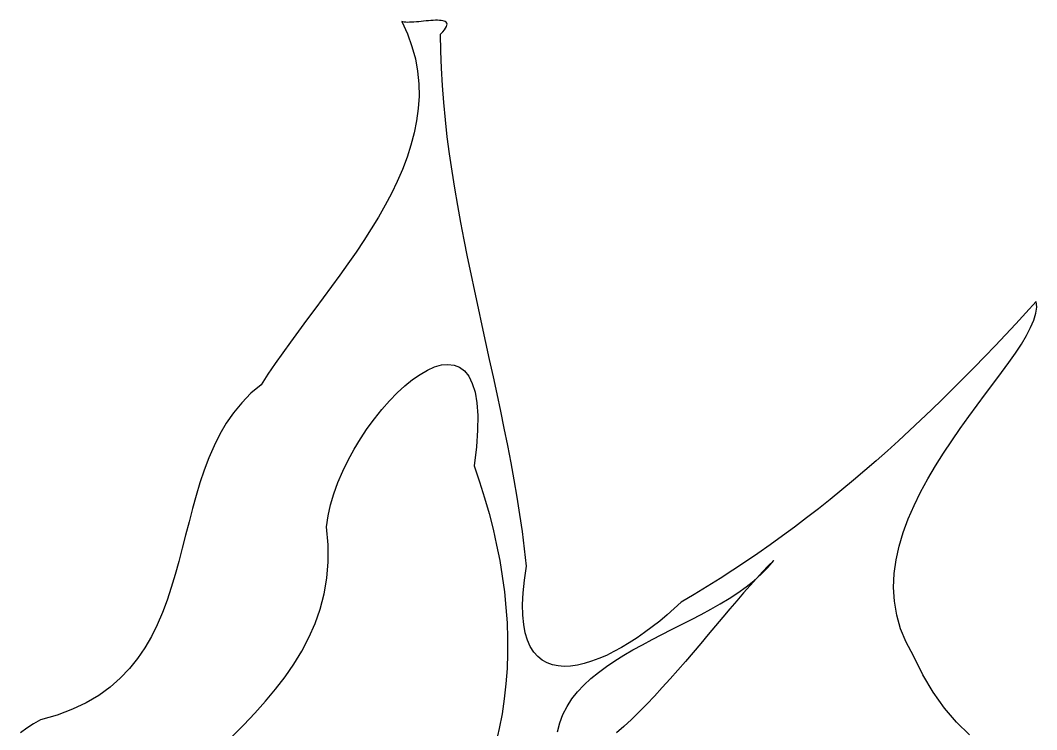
# Model space of a CAD drawing. Extents: x 2.9 to 46.8, y 120.5 to 170.8.
# Drawn here: x 13.7 to 27.03, y 161.47 to 170.78 of the extents above; entities that cross this region are included whole.
import ezdxf

# ---------------------------------------------------------------- set-up
doc = ezdxf.new("R2010")
doc.units = 0
doc.layers.get('0').update_dxf_attribs({"linetype": 'CONTINUOUS'})

msp = doc.modelspace()

# ---------------------------------------------------------------- linework, layer by layer
at = {"color": 7}
for p, q in [((18.704, 170.764), (18.779, 170.6)), ((18.719, 170.759), (18.704, 170.764)), ((18.738, 170.755), (18.719, 170.759)), ((18.759, 170.753), (18.738, 170.755)), ((18.783, 170.751), (18.759, 170.753)), ((18.808, 170.752), (18.783, 170.751)), ((18.836, 170.753), (18.808, 170.752)), ((18.865, 170.754), (18.836, 170.753)), ((18.896, 170.757), (18.865, 170.754)), ((18.927, 170.759), (18.896, 170.757)), ((18.959, 170.763), (18.927, 170.759)), ((18.991, 170.766), (18.959, 170.763)), ((19.024, 170.769), (18.991, 170.766)), ((19.055, 170.772), (19.024, 170.769)), ((19.087, 170.774), (19.055, 170.772)), ((19.117, 170.776), (19.087, 170.774)), ((19.146, 170.778), (19.117, 170.776)), ((19.173, 170.778), (19.146, 170.778)), ((19.199, 170.777), (19.173, 170.778)), ((19.222, 170.775), (19.199, 170.777)), ((19.243, 170.772), (19.222, 170.775)), ((19.261, 170.767), (19.243, 170.772)), ((19.276, 170.761), (19.261, 170.767)), ((19.264, 170.653), (19.28, 170.676)), ((19.287, 170.752), (19.276, 170.761)), ((19.28, 170.676), (19.291, 170.696)), ((19.294, 170.742), (19.287, 170.752)), ((19.291, 170.696), (19.297, 170.714)), ((19.298, 170.729), (19.294, 170.742)), ((19.297, 170.714), (19.298, 170.729)), ((18.779, 170.6), (18.839, 170.436)), ((19.214, 170.597), (19.242, 170.627)), ((19.217, 170.372), (19.214, 170.597)), ((19.242, 170.627), (19.264, 170.653)), ((18.839, 170.436), (18.883, 170.272)), ((19.225, 170.148), (19.217, 170.372)), ((18.883, 170.272), (18.912, 170.109)), ((19.238, 169.923), (19.225, 170.148)), ((18.912, 170.109), (18.928, 169.946)), ((18.928, 169.946), (18.931, 169.784)), ((19.255, 169.698), (19.238, 169.923)), ((18.931, 169.784), (18.921, 169.622)), ((18.921, 169.622), (18.9, 169.461)), ((19.277, 169.473), (19.255, 169.698)), ((18.9, 169.461), (18.868, 169.3)), ((19.302, 169.249), (19.277, 169.473)), ((18.868, 169.3), (18.825, 169.14)), ((19.331, 169.024), (19.302, 169.249)), ((18.825, 169.14), (18.774, 168.981)), ((18.774, 168.981), (18.713, 168.822)), ((19.364, 168.799), (19.331, 169.024)), ((18.713, 168.822), (18.645, 168.664)), ((19.4, 168.575), (19.364, 168.799)), ((18.645, 168.664), (18.569, 168.507)), ((19.438, 168.35), (19.4, 168.575)), ((18.569, 168.507), (18.486, 168.351)), ((18.486, 168.351), (18.398, 168.196)), ((19.479, 168.125), (19.438, 168.35)), ((18.398, 168.196), (18.304, 168.041)), ((18.304, 168.041), (18.207, 167.888)), ((19.522, 167.9), (19.479, 168.125)), ((18.207, 167.888), (18.105, 167.735)), ((19.567, 167.676), (19.522, 167.9)), ((18.105, 167.735), (18, 167.584)), ((19.613, 167.451), (19.567, 167.676)), ((18, 167.584), (17.894, 167.434)), ((17.894, 167.434), (17.785, 167.284)), ((19.661, 167.226), (19.613, 167.451)), ((17.785, 167.284), (17.676, 167.136)), ((19.709, 167.001), (19.661, 167.226)), ((17.676, 167.136), (17.567, 166.989)), ((27.021, 167.089), (26.888, 166.942)), ((27.028, 167.016), (27.021, 167.089)), ((17.567, 166.989), (17.458, 166.844)), ((19.758, 166.776), (19.709, 167.001)), ((27.018, 166.934), (27.028, 167.016)), ((17.458, 166.844), (17.351, 166.699)), ((26.888, 166.942), (26.754, 166.796)), ((26.949, 166.748), (26.991, 166.845)), ((26.991, 166.845), (27.018, 166.934)), ((17.351, 166.699), (17.246, 166.556)), ((19.808, 166.551), (19.758, 166.776)), ((26.754, 166.796), (26.619, 166.652)), ((26.894, 166.643), (26.949, 166.748)), ((17.246, 166.556), (17.144, 166.414)), ((19.857, 166.326), (19.808, 166.551)), ((26.619, 166.652), (26.483, 166.508)), ((26.827, 166.531), (26.894, 166.643)), ((17.144, 166.414), (17.045, 166.274)), ((26.483, 166.508), (26.347, 166.365)), ((26.662, 166.287), (26.749, 166.413)), ((26.749, 166.413), (26.827, 166.531)), ((19.906, 166.101), (19.857, 166.326)), ((26.347, 166.365), (26.209, 166.223)), ((26.567, 166.156), (26.662, 166.287)), ((17.045, 166.274), (16.95, 166.135)), ((18.944, 166.133), (19.042, 166.189)), ((19.042, 166.189), (19.136, 166.23)), ((19.136, 166.23), (19.226, 166.256)), ((19.226, 166.256), (19.311, 166.264)), ((19.311, 166.264), (19.39, 166.255)), ((19.39, 166.255), (19.463, 166.226)), ((19.463, 166.226), (19.527, 166.177)), ((19.527, 166.177), (19.583, 166.107)), ((26.209, 166.223), (26.071, 166.082)), ((26.466, 166.02), (26.567, 166.156)), ((16.95, 166.135), (16.861, 165.997)), ((18.744, 165.982), (18.845, 166.064)), ((18.845, 166.064), (18.944, 166.133)), ((19.583, 166.107), (19.629, 166.015)), ((19.629, 166.015), (19.665, 165.899)), ((19.955, 165.876), (19.906, 166.101)), ((26.071, 166.082), (25.931, 165.942)), ((26.359, 165.877), (26.466, 166.02)), ((16.727, 165.884), (16.608, 165.761)), ((16.861, 165.997), (16.727, 165.884)), ((18.542, 165.785), (18.643, 165.889)), ((18.643, 165.889), (18.744, 165.982)), ((19.665, 165.899), (19.689, 165.759)), ((25.931, 165.942), (25.791, 165.804)), ((16.608, 165.761), (16.501, 165.63)), ((18.443, 165.672), (18.542, 165.785)), ((19.689, 165.759), (19.701, 165.593)), ((20.003, 165.651), (19.955, 165.876)), ((25.791, 165.804), (25.649, 165.667)), ((26.25, 165.73), (26.359, 165.877)), ((16.501, 165.63), (16.405, 165.492)), ((18.346, 165.551), (18.443, 165.672)), ((20.049, 165.425), (20.003, 165.651)), ((25.649, 165.667), (25.506, 165.531)), ((26.138, 165.578), (26.25, 165.73)), ((16.405, 165.492), (16.32, 165.346)), ((18.253, 165.423), (18.346, 165.551)), ((19.701, 165.593), (19.699, 165.4)), ((25.506, 165.531), (25.363, 165.396)), ((26.026, 165.422), (26.138, 165.578)), ((16.32, 165.346), (16.244, 165.195)), ((18.164, 165.289), (18.253, 165.423)), ((19.699, 165.4), (19.683, 165.18)), ((20.094, 165.2), (20.049, 165.425)), ((25.363, 165.396), (25.217, 165.262)), ((25.915, 165.262), (26.026, 165.422)), ((18.08, 165.15), (18.164, 165.289)), ((25.217, 165.262), (25.071, 165.13)), ((25.806, 165.098), (25.915, 165.262)), ((16.244, 165.195), (16.176, 165.038)), ((18.002, 165.007), (18.08, 165.15)), ((19.683, 165.18), (19.652, 164.931)), ((20.137, 164.974), (20.094, 165.2)), ((25.071, 165.13), (24.924, 165)), ((25.7, 164.931), (25.806, 165.098)), ((16.176, 165.038), (16.115, 164.876)), ((17.932, 164.862), (18.002, 165.007)), ((20.178, 164.748), (20.137, 164.974)), ((24.924, 165), (24.775, 164.871)), ((16.115, 164.876), (16.059, 164.711)), ((17.869, 164.715), (17.932, 164.862)), ((19.652, 164.931), (19.724, 164.723)), ((24.775, 164.871), (24.625, 164.743)), ((25.6, 164.761), (25.7, 164.931)), ((16.059, 164.711), (16.008, 164.542)), ((17.815, 164.567), (17.869, 164.715)), ((19.724, 164.723), (19.789, 164.515)), ((20.217, 164.522), (20.178, 164.748)), ((24.625, 164.743), (24.474, 164.617)), ((25.506, 164.588), (25.6, 164.761)), ((17.772, 164.42), (17.815, 164.567)), ((24.474, 164.617), (24.321, 164.493)), ((25.42, 164.414), (25.506, 164.588)), ((16.008, 164.542), (15.961, 164.371)), ((17.739, 164.275), (17.772, 164.42)), ((19.789, 164.515), (19.849, 164.307)), ((20.253, 164.296), (20.217, 164.522)), ((24.321, 164.493), (24.167, 164.37)), ((25.344, 164.237), (25.42, 164.414)), ((15.961, 164.371), (15.916, 164.199)), ((19.849, 164.307), (19.902, 164.101)), ((20.286, 164.07), (20.253, 164.296)), ((24.167, 164.37), (24.011, 164.249)), ((15.916, 164.199), (15.872, 164.025)), ((17.717, 164.133), (17.739, 164.275)), ((24.011, 164.249), (23.854, 164.13)), ((25.278, 164.058), (25.344, 164.237)), ((15.872, 164.025), (15.828, 163.851)), ((17.739, 163.898), (17.717, 164.133)), ((19.902, 164.101), (19.949, 163.894)), ((20.315, 163.844), (20.286, 164.07)), ((23.695, 164.013), (23.535, 163.897)), ((23.854, 164.13), (23.695, 164.013)), ((25.225, 163.879), (25.278, 164.058)), ((17.74, 163.674), (17.739, 163.898)), ((19.949, 163.894), (19.989, 163.689)), ((23.535, 163.897), (23.374, 163.784)), ((15.828, 163.851), (15.782, 163.678)), ((20.341, 163.617), (20.315, 163.844)), ((23.374, 163.784), (23.21, 163.672)), ((25.186, 163.699), (25.225, 163.879)), ((15.782, 163.678), (15.735, 163.507)), ((17.722, 163.459), (17.74, 163.674)), ((19.989, 163.689), (20.023, 163.484)), ((20.313, 163.433), (20.341, 163.617)), ((23.21, 163.672), (23.045, 163.562)), ((23.51, 163.621), (23.434, 163.542)), ((23.504, 163.599), (23.583, 163.692)), ((23.583, 163.692), (23.51, 163.621)), ((25.161, 163.518), (25.186, 163.699)), ((15.735, 163.507), (15.684, 163.337)), ((20.023, 163.484), (20.051, 163.28)), ((23.045, 163.562), (22.879, 163.455)), ((23.321, 163.426), (23.416, 163.51)), ((23.434, 163.542), (23.354, 163.456)), ((23.416, 163.51), (23.504, 163.599)), ((25.153, 163.337), (25.161, 163.518)), ((17.687, 163.252), (17.722, 163.459)), ((20.296, 163.265), (20.313, 163.433)), ((22.71, 163.349), (22.54, 163.246)), ((22.879, 163.455), (22.71, 163.349)), ((23.271, 163.363), (23.186, 163.266)), ((23.218, 163.345), (23.321, 163.426)), ((23.354, 163.456), (23.271, 163.363)), ((15.684, 163.337), (15.628, 163.17)), ((17.636, 163.054), (17.687, 163.252)), ((20.051, 163.28), (20.071, 163.076)), ((20.288, 163.112), (20.296, 163.265)), ((22.54, 163.246), (22.369, 163.145)), ((22.996, 163.193), (23.11, 163.268)), ((23.186, 163.266), (23.097, 163.163)), ((23.11, 163.268), (23.218, 163.345)), ((25.163, 163.156), (25.153, 163.337)), ((15.628, 163.17), (15.567, 163.007)), ((20.291, 162.974), (20.288, 163.112)), ((22.369, 163.145), (22.277, 163.06)), ((22.755, 163.051), (22.877, 163.121)), ((22.877, 163.121), (22.996, 163.193)), ((23.097, 163.163), (23.006, 163.056)), ((25.193, 162.975), (25.163, 163.156)), ((15.567, 163.007), (15.499, 162.848)), ((17.569, 162.864), (17.636, 163.054)), ((20.071, 163.076), (20.085, 162.874)), ((20.303, 162.85), (20.291, 162.974)), ((22.183, 162.977), (22.087, 162.896)), ((22.277, 163.06), (22.183, 162.977)), ((22.502, 162.916), (22.629, 162.983)), ((22.629, 162.983), (22.755, 163.051)), ((23.006, 163.056), (22.913, 162.946)), ((25.243, 162.796), (25.193, 162.975)), ((15.499, 162.848), (15.422, 162.695)), ((17.488, 162.68), (17.569, 162.864)), ((20.085, 162.874), (20.092, 162.672)), ((20.324, 162.74), (20.303, 162.85)), ((21.989, 162.819), (21.889, 162.745)), ((22.087, 162.896), (21.989, 162.819)), ((22.243, 162.784), (22.373, 162.85)), ((22.373, 162.85), (22.502, 162.916)), ((22.818, 162.833), (22.722, 162.718)), ((22.913, 162.946), (22.818, 162.833)), ((15.422, 162.695), (15.337, 162.547)), ((17.395, 162.503), (17.488, 162.68)), ((20.353, 162.644), (20.324, 162.74)), ((21.889, 162.745), (21.789, 162.676)), ((21.986, 162.653), (22.114, 162.719)), ((22.114, 162.719), (22.243, 162.784)), ((22.722, 162.718), (22.624, 162.601)), ((25.316, 162.618), (25.243, 162.796)), ((15.337, 162.547), (15.241, 162.406)), ((20.092, 162.672), (20.092, 162.471)), ((20.39, 162.561), (20.353, 162.644)), ((20.435, 162.49), (20.39, 162.561)), ((21.587, 162.55), (21.486, 162.495)), ((21.688, 162.61), (21.587, 162.55)), ((21.789, 162.676), (21.688, 162.61)), ((21.736, 162.517), (21.86, 162.585)), ((21.86, 162.585), (21.986, 162.653)), ((22.624, 162.601), (22.524, 162.484)), ((25.413, 162.441), (25.316, 162.618)), ((17.29, 162.331), (17.395, 162.503)), ((20.092, 162.471), (20.085, 162.272)), ((20.487, 162.432), (20.435, 162.49)), ((20.545, 162.384), (20.487, 162.432)), ((21.387, 162.446), (21.289, 162.403)), ((21.486, 162.495), (21.387, 162.446)), ((21.499, 162.375), (21.616, 162.447)), ((21.616, 162.447), (21.736, 162.517)), ((22.524, 162.484), (22.424, 162.367)), ((25.536, 162.191), (25.413, 162.441)), ((15.241, 162.406), (15.134, 162.272)), ((17.175, 162.165), (17.29, 162.331)), ((20.61, 162.348), (20.545, 162.384)), ((20.68, 162.323), (20.61, 162.348)), ((20.755, 162.308), (20.68, 162.323)), ((20.835, 162.302), (20.755, 162.308)), ((20.919, 162.306), (20.835, 162.302)), ((21.007, 162.318), (20.919, 162.306)), ((21.098, 162.339), (21.007, 162.318)), ((21.192, 162.368), (21.098, 162.339)), ((21.289, 162.403), (21.192, 162.368)), ((21.283, 162.223), (21.388, 162.3)), ((21.388, 162.3), (21.499, 162.375)), ((22.424, 162.367), (22.323, 162.251)), ((15.134, 162.272), (15.015, 162.146)), ((17.05, 162.002), (17.175, 162.165)), ((20.085, 162.272), (20.07, 162.073)), ((21.184, 162.141), (21.283, 162.223)), ((22.323, 162.251), (22.222, 162.136)), ((25.672, 161.962), (25.536, 162.191)), ((14.881, 162.028), (14.733, 161.921)), ((15.015, 162.146), (14.881, 162.028)), ((20.07, 162.073), (20.048, 161.876)), ((21.01, 161.967), (21.093, 162.057)), ((21.093, 162.057), (21.184, 162.141)), ((22.12, 162.023), (22.019, 161.912)), ((22.222, 162.136), (22.12, 162.023)), ((14.733, 161.921), (14.568, 161.824)), ((16.918, 161.844), (17.05, 162.002)), ((20.936, 161.874), (21.01, 161.967)), ((22.019, 161.912), (21.918, 161.806)), ((25.82, 161.755), (25.672, 161.962)), ((14.568, 161.824), (14.387, 161.738)), ((16.778, 161.688), (16.918, 161.844)), ((20.048, 161.876), (20.019, 161.68)), ((20.818, 161.67), (20.872, 161.775)), ((20.872, 161.775), (20.936, 161.874)), ((21.918, 161.806), (21.817, 161.703)), ((25.978, 161.57), (25.82, 161.755)), ((14.187, 161.663), (13.967, 161.601)), ((14.387, 161.738), (14.187, 161.663)), ((16.633, 161.535), (16.778, 161.688)), ((20.019, 161.68), (19.982, 161.485)), ((20.776, 161.56), (20.818, 161.67)), ((21.817, 161.703), (21.717, 161.606)), ((13.79, 161.49), (13.705, 161.428)), ((13.878, 161.548), (13.79, 161.49)), ((13.967, 161.601), (13.878, 161.548)), ((16.484, 161.384), (16.633, 161.535)), ((19.982, 161.485), (19.938, 161.292)), ((20.746, 161.444), (20.776, 161.56)), ((21.618, 161.514), (21.52, 161.428)), ((21.717, 161.606), (21.618, 161.514)), ((26.147, 161.405), (25.978, 161.57))]:
    msp.add_line(p, q, dxfattribs=at)
for points in [[(18.704, 170.764), (18.704, 170.764)], [(23.583, 163.692), (23.583, 163.692)]]:
    msp.add_lwpolyline(points, dxfattribs=at)

doc.saveas('drawing.dxf')
